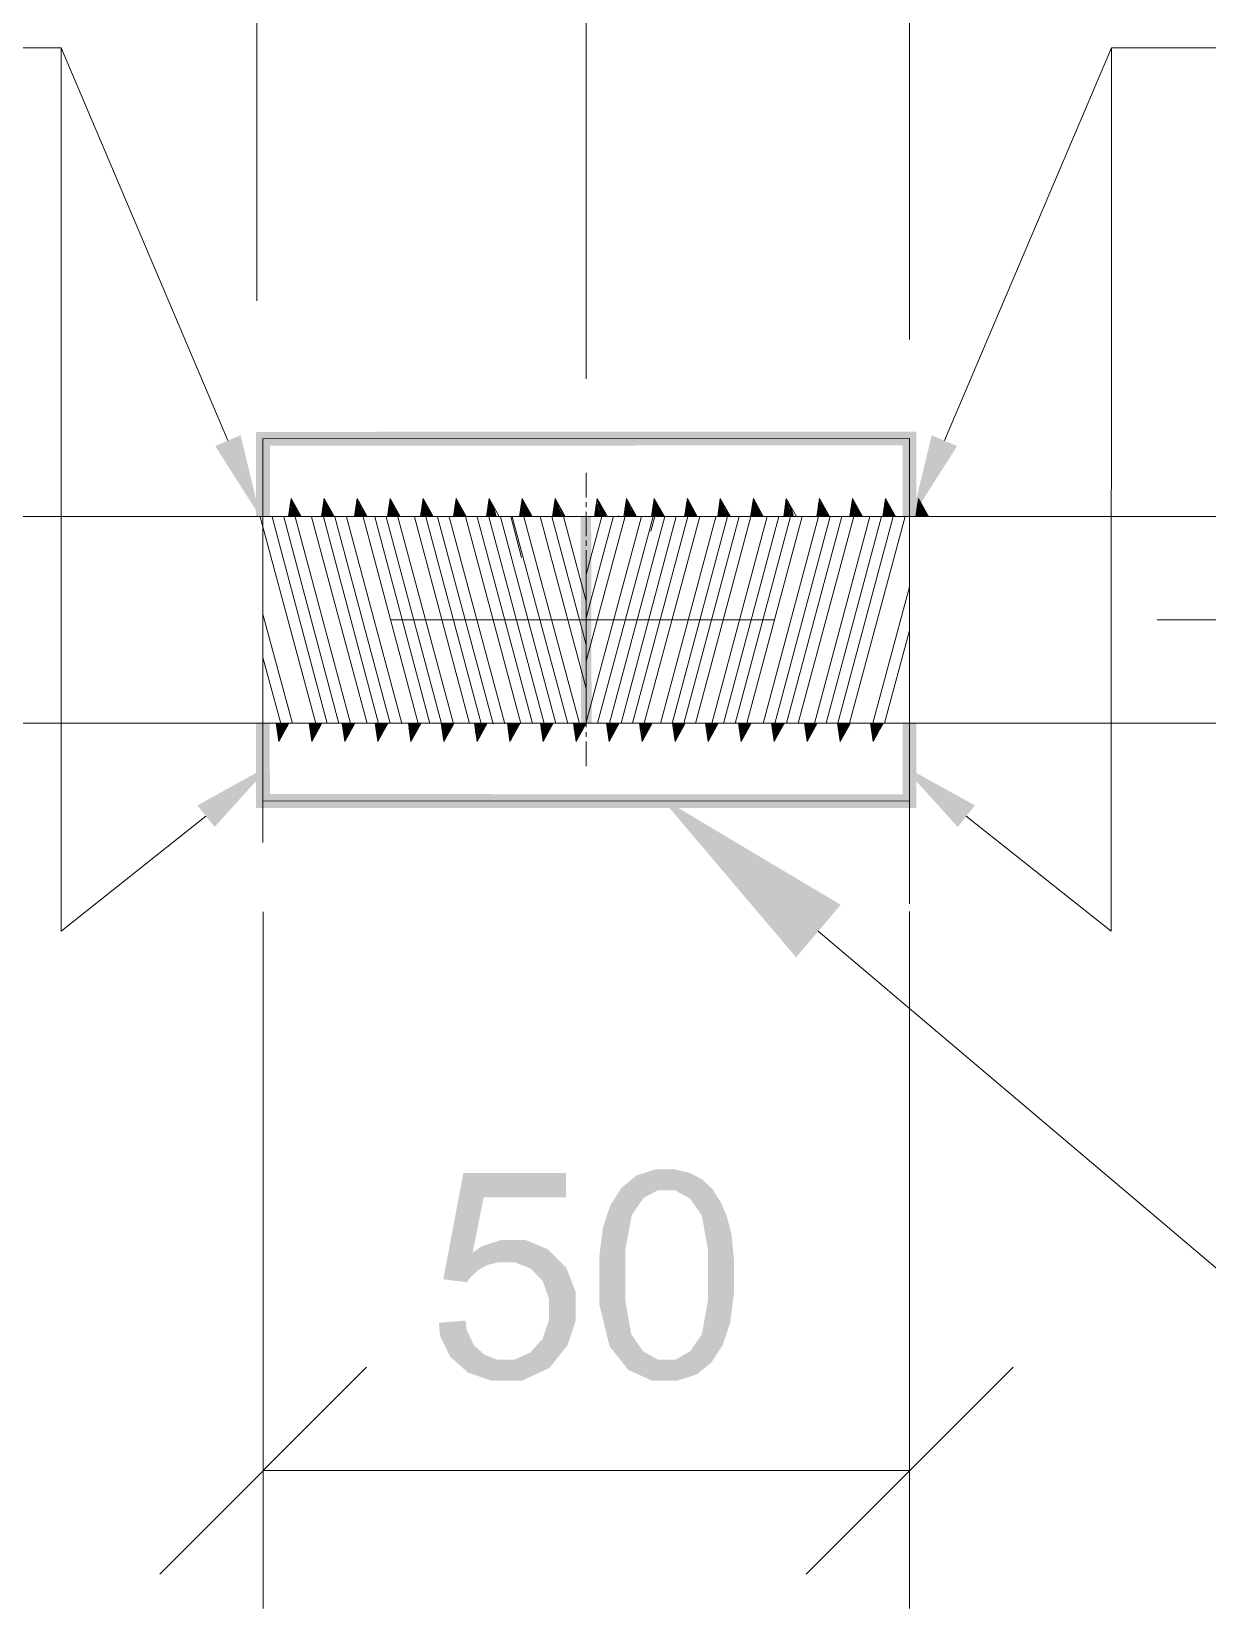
# Model space of a CAD drawing. Header units: millimetres. Extents: x 2 to 579, y 1 to 405.
# Drawn here: x 252.47 to 260.14, y 93.69 to 103.98 of the extents above; entities that cross this region are included whole.
import ezdxf

# ---------------------------------------------------------------- set-up
doc = ezdxf.new("R2010")
doc.units = ezdxf.units.MM
doc.linetypes.add('XKITLINE00', pattern=[0])
doc.layers.add('LinkedObject', color=7, linetype='Continuous', lineweight=0)

# ---------------------------------------------------------------- blocks, each defined once
blk = doc.blocks.new('*A4')
at = {"layer": 'LinkedObject'}
for color, points in [(6, [(253.667, 101.274), (253.833, 101.344), (253.961, 100.812)]), (4, [(258.244, 101.368), (254.024, 101.276), (253.934, 101.366)]), (4, [(253.934, 101.366), (254.024, 100.814), (253.934, 100.814)]), (4, [(254.024, 101.276), (254.024, 100.814), (253.934, 101.366)]), (4, [(258.154, 101.278), (254.024, 101.276), (258.244, 101.368)]), (4, [(258.244, 100.813), (258.154, 101.278), (258.244, 101.368)]), (6, [(258.344, 101.344), (258.51, 101.273), (258.216, 100.812)]), (4, [(258.154, 100.813), (258.154, 101.278), (258.244, 100.813)]), (4, [(256.053, 100.813), (256.124, 99.464), (256.056, 99.464)]), (4, [(256.121, 100.813), (256.124, 99.464), (256.053, 100.813)]), (4, [(253.933, 99.464), (254.024, 99.002), (253.934, 98.912)]), (4, [(254.023, 99.464), (254.024, 99.002), (253.933, 99.464)]), (4, [(258.244, 98.91), (258.154, 99.464), (258.244, 99.464)]), (4, [(258.154, 99), (258.154, 99.464), (258.244, 98.91)]), (6, [(253.663, 98.787), (253.551, 98.928), (254.03, 99.193)]), (6, [(258.626, 98.928), (258.514, 98.787), (258.147, 99.193)]), (4, [(254.024, 99.002), (258.154, 99), (253.934, 98.912)]), (4, [(253.934, 98.912), (258.154, 99), (258.244, 98.91)]), (1, [(257.75, 98.279), (257.459, 97.936), (256.574, 98.98)]), (7, [(256.54, 96.552), (256.555, 96.415), (256.418, 96.513)]), (7, [(256.614, 96.552), (256.555, 96.415), (256.54, 96.552)]), (7, [(256.555, 96.415), (256.614, 96.552), (256.612, 96.415)]), (7, [(256.614, 96.552), (256.67, 96.415), (256.612, 96.415)]), (7, [(256.763, 96.53), (256.614, 96.552), (256.668, 96.552)]), (7, [(256.804, 96.509), (256.614, 96.552), (256.763, 96.53)]), (7, [(256.767, 96.36), (256.614, 96.552), (256.804, 96.509)]), (7, [(256.67, 96.415), (256.614, 96.552), (256.767, 96.36)]), (7, [(255.42, 96.37), (255.156, 95.835), (255.287, 96.528)]), (7, [(255.957, 96.37), (255.287, 96.528), (255.957, 96.528)]), (7, [(255.42, 96.37), (255.287, 96.528), (255.957, 96.37)]), (7, [(256.464, 96.366), (256.321, 96.434), (256.37, 96.473)]), (7, [(256.418, 96.513), (256.555, 96.415), (256.37, 96.473)]), (7, [(256.37, 96.473), (256.555, 96.415), (256.464, 96.366)]), (7, [(256.804, 96.509), (256.806, 96.305), (256.767, 96.36)]), (7, [(256.845, 96.487), (256.806, 96.305), (256.804, 96.509)]), (7, [(256.913, 96.424), (256.806, 96.305), (256.845, 96.487)]), (7, [(255.347, 96.008), (255.156, 95.835), (255.42, 96.37)]), (7, [(256.321, 96.434), (256.43, 96.318), (256.248, 96.321)]), (7, [(256.43, 96.318), (256.321, 96.434), (256.464, 96.366)]), (7, [(256.939, 96.382), (256.806, 96.305), (256.913, 96.424)]), (7, [(256.939, 96.382), (256.844, 96.25), (256.806, 96.305)]), (7, [(256.966, 96.341), (256.844, 96.25), (256.939, 96.382)]), (7, [(256.387, 96.256), (256.174, 95.982), (256.223, 96.248)]), (7, [(256.344, 96.029), (256.174, 95.982), (256.387, 96.256)]), (7, [(256.223, 96.248), (256.174, 95.982), (256.199, 96.175)]), (7, [(256.248, 96.321), (256.43, 96.318), (256.223, 96.248)]), (7, [(256.223, 96.248), (256.43, 96.318), (256.387, 96.256)]), (7, [(257.008, 96.241), (256.844, 96.25), (256.966, 96.341)]), (7, [(257.023, 96.182), (256.883, 96.029), (256.844, 96.25)]), (7, [(257.023, 96.182), (256.844, 96.25), (257.008, 96.241)]), (7, [(257.038, 96.123), (256.883, 96.029), (257.023, 96.182)]), (7, [(255.535, 96.092), (255.347, 96.008), (255.407, 96.05)]), (7, [(255.517, 95.946), (255.347, 96.008), (255.535, 96.092)]), (7, [(255.517, 95.946), (255.535, 96.092), (255.557, 95.946)]), (7, [(255.557, 95.946), (255.535, 96.092), (255.622, 95.946)]), (7, [(255.601, 96.092), (255.622, 95.946), (255.535, 96.092)]), (7, [(255.838, 96.031), (255.601, 96.092), (255.69, 96.092)]), (7, [(255.726, 95.905), (255.601, 96.092), (255.838, 96.031)]), (7, [(255.622, 95.946), (255.601, 96.092), (255.726, 95.905)]), (7, [(257.053, 95.963), (256.883, 96.029), (257.038, 96.123)]), (7, [(255.156, 95.835), (255.347, 96.008), (255.444, 95.928)]), (7, [(255.444, 95.928), (255.347, 96.008), (255.517, 95.946)]), (7, [(255.726, 95.905), (255.838, 96.031), (255.766, 95.864)]), (7, [(255.766, 95.864), (255.838, 96.031), (255.805, 95.823)]), (7, [(255.899, 95.969), (255.805, 95.823), (255.838, 96.031)]), (7, [(255.805, 95.823), (255.899, 95.969), (255.845, 95.711)]), (7, [(255.845, 95.711), (255.899, 95.969), (256.02, 95.751)]), (7, [(256.02, 95.751), (255.899, 95.969), (255.96, 95.908)]), (7, [(256.174, 95.863), (256.344, 96.029), (256.344, 95.862)]), (7, [(256.174, 95.982), (256.344, 96.029), (256.174, 95.863)]), (7, [(257.053, 95.963), (256.883, 95.862), (256.883, 96.029)]), (7, [(257.053, 95.863), (256.883, 95.862), (257.053, 95.963)]), (7, [(255.412, 95.91), (255.156, 95.835), (255.444, 95.928)]), (7, [(255.38, 95.891), (255.156, 95.835), (255.412, 95.91)]), (7, [(255.33, 95.844), (255.156, 95.835), (255.38, 95.891)]), (7, [(255.156, 95.835), (255.33, 95.844), (255.312, 95.815)]), (7, [(256.344, 95.862), (256.174, 95.673), (256.174, 95.863)]), (7, [(256.344, 95.696), (256.174, 95.673), (256.344, 95.862)]), (7, [(257.053, 95.863), (256.883, 95.696), (256.883, 95.862)]), (7, [(257.053, 95.744), (256.883, 95.696), (257.053, 95.863)]), (7, [(255.845, 95.711), (256.02, 95.751), (255.845, 95.64)]), (7, [(255.845, 95.64), (256.02, 95.751), (255.845, 95.566)]), (7, [(256.02, 95.655), (255.845, 95.566), (256.02, 95.751)]), (7, [(256.844, 95.475), (257.053, 95.744), (257.004, 95.479)]), (7, [(256.883, 95.696), (257.053, 95.744), (256.844, 95.475)]), (7, [(257.004, 95.479), (257.053, 95.744), (257.029, 95.552)]), (7, [(255.804, 95.446), (256.02, 95.655), (255.914, 95.338)]), (7, [(255.845, 95.566), (256.02, 95.655), (255.804, 95.446)]), (7, [(255.914, 95.338), (256.02, 95.655), (255.967, 95.405)]), (7, [(255.967, 95.405), (256.02, 95.655), (256.02, 95.563)]), (7, [(256.344, 95.696), (256.308, 95.313), (256.174, 95.673)]), (7, [(256.174, 95.673), (256.308, 95.313), (256.241, 95.398)]), (7, [(256.383, 95.475), (256.308, 95.313), (256.344, 95.696)]), (7, [(255.31, 95.502), (255.127, 95.551), (255.301, 95.565)]), (7, [(255.127, 95.551), (255.26, 95.277), (255.135, 95.465)]), (7, [(255.31, 95.502), (255.26, 95.277), (255.127, 95.551)]), (7, [(255.135, 95.465), (255.26, 95.277), (255.201, 95.329)]), (7, [(255.355, 95.406), (255.26, 95.277), (255.31, 95.502)]), (7, [(255.804, 95.446), (255.914, 95.338), (255.763, 95.401)]), (7, [(256.308, 95.313), (256.383, 95.475), (256.422, 95.42)]), (7, [(256.461, 95.365), (256.308, 95.313), (256.422, 95.42)]), (7, [(256.805, 95.42), (256.907, 95.293), (256.767, 95.365)]), (7, [(257.004, 95.479), (256.805, 95.42), (256.844, 95.475)]), (7, [(256.98, 95.406), (256.805, 95.42), (257.004, 95.479)]), (7, [(256.907, 95.293), (256.805, 95.42), (256.98, 95.406)]), (7, [(255.26, 95.277), (255.355, 95.406), (255.318, 95.225)]), (7, [(255.39, 95.374), (255.318, 95.225), (255.355, 95.406)]), (7, [(255.425, 95.342), (255.318, 95.225), (255.39, 95.374)]), (7, [(255.425, 95.342), (255.56, 95.174), (255.318, 95.225)]), (7, [(255.51, 95.31), (255.56, 95.174), (255.425, 95.342)]), (7, [(255.56, 95.174), (255.914, 95.338), (255.672, 95.174)]), (7, [(255.62, 95.31), (255.914, 95.338), (255.56, 95.174)]), (7, [(255.722, 95.355), (255.914, 95.338), (255.62, 95.31)]), (7, [(255.672, 95.174), (255.914, 95.338), (255.849, 95.256)]), (7, [(255.763, 95.401), (255.914, 95.338), (255.722, 95.355)]), (7, [(256.461, 95.365), (256.614, 95.174), (256.308, 95.313)]), (7, [(256.557, 95.31), (256.614, 95.174), (256.461, 95.365)]), (7, [(256.859, 95.253), (256.671, 95.31), (256.767, 95.365)]), (7, [(256.767, 95.365), (256.907, 95.293), (256.859, 95.253)]), (7, [(255.318, 95.225), (255.56, 95.174), (255.468, 95.174)]), (7, [(255.56, 95.31), (255.56, 95.174), (255.51, 95.31)]), (7, [(255.62, 95.31), (255.56, 95.174), (255.56, 95.31)]), (7, [(256.308, 95.313), (256.614, 95.174), (256.363, 95.244)]), (7, [(256.363, 95.244), (256.614, 95.174), (256.516, 95.174)]), (7, [(256.614, 95.174), (256.557, 95.31), (256.614, 95.31)]), (7, [(256.614, 95.174), (256.671, 95.31), (256.688, 95.174)]), (7, [(256.671, 95.31), (256.614, 95.174), (256.614, 95.31)]), (7, [(256.81, 95.214), (256.671, 95.31), (256.859, 95.253)]), (7, [(256.688, 95.174), (256.671, 95.31), (256.81, 95.214)])]:
    blk.add_hatch(color=color, dxfattribs=at).paths.add_polyline_path(points, flags=17)
at = {"layer": 'LinkedObject', "color": 6, "linetype": 'XKITLINE00', "lineweight": 0}
for p, q in [((253.939, 102.221), (253.939, 110.9)), ((256.089, 101.713), (256.089, 110.9)), ((256.089, 101.998), (256.089, 110.9)), ((258.199, 101.968), (258.199, 110.9)), ((252.661, 103.872), (247.666, 103.872)), ((253.75, 101.309), (252.661, 103.872)), ((252.661, 98.107), (252.661, 103.872)), ((258.427, 101.309), (259.517, 103.872)), ((259.516, 98.107), (259.517, 103.872)), ((259.517, 103.872), (264.512, 103.871)), ((254.816, 100.139), (257.316, 100.139)), ((259.816, 100.139), (272.989, 100.139)), ((253.607, 98.858), (252.661, 98.107)), ((258.57, 98.858), (259.516, 98.107)), ((253.98, 98.234), (253.98, 93.686)), ((258.2, 98.236), (258.2, 93.686)), ((254.655, 95.261), (253.305, 93.911)), ((257.525, 93.911), (258.875, 95.261)), ((253.98, 94.586), (258.2, 94.586))]:
    blk.add_line(p, q, dxfattribs=at)
at = {"layer": 'LinkedObject', "color": 7, "linetype": 'XKITLINE00', "lineweight": 0}
for p, q in [((253.939, 101.321), (253.939, 101.321)), ((256.089, 101.098), (256.089, 101.098)), ((258.199, 101.068), (258.199, 101.068)), ((241.523, 100.813), (270.657, 100.813)), ((256.089, 100.813), (256.089, 100.813)), ((270.657, 99.464), (241.523, 99.464)), ((253.98, 99.134), (253.98, 99.134)), ((258.2, 99.136), (258.2, 99.136)), ((258.2, 94.586), (258.2, 94.586))]:
    blk.add_line(p, q, dxfattribs=at)
at = {"layer": 'LinkedObject', "color": 4, "linetype": 'XKITLINE00', "lineweight": 0}
for p, q in [((253.979, 101.321), (258.199, 101.323)), ((253.979, 100.814), (253.979, 101.321)), ((258.199, 100.813), (258.199, 101.323)), ((258.199, 101.323), (258.199, 98.285)), ((253.979, 101.173), (253.979, 98.685)), ((256.089, 100.436), (256.089, 99.464)), ((253.979, 99.464), (253.979, 98.957)), ((258.199, 99.464), (258.199, 98.955)), ((253.979, 98.957), (258.199, 98.955))]:
    blk.add_line(p, q, dxfattribs=at)
at = {"layer": 'LinkedObject', "color": 9, "linetype": 'XKITLINE00', "lineweight": 0}
for p, q in [((256.089, 100.938), (256.089, 101.098)), ((256.089, 100.875), (256.089, 100.907)), ((256.089, 100.688), (256.089, 100.844)), ((256.089, 100.686), (256.089, 100.814)), ((256.089, 100.625), (256.089, 100.657)), ((256.089, 100.623), (256.089, 100.654)), ((256.089, 100.438), (256.089, 100.594)), ((256.089, 100.436), (256.089, 100.592)), ((256.089, 100.375), (256.089, 100.407)), ((256.089, 100.373), (256.089, 100.404)), ((256.089, 100.188), (256.089, 100.344)), ((256.089, 100.186), (256.089, 100.342)), ((256.089, 100.125), (256.089, 100.157)), ((256.089, 100.123), (256.089, 100.154)), ((256.089, 99.938), (256.089, 100.094)), ((256.089, 99.936), (256.089, 100.092)), ((256.089, 99.875), (256.089, 99.907)), ((256.089, 99.873), (256.089, 99.904)), ((256.089, 99.688), (256.089, 99.844)), ((256.089, 99.686), (256.089, 99.842)), ((256.089, 99.625), (256.089, 99.657)), ((256.089, 99.623), (256.089, 99.654)), ((256.089, 99.438), (256.089, 99.594)), ((256.089, 99.464), (256.089, 99.592)), ((256.089, 99.375), (256.089, 99.407)), ((256.089, 99.185), (256.089, 99.344))]:
    blk.add_line(p, q, dxfattribs=at)
at = {"layer": 'LinkedObject', "color": 1, "linetype": 'XKITLINE00', "lineweight": 0}
for p, q in [((254.162, 100.932), (254.145, 100.814)), ((254.154, 100.879), (254.172, 100.813)), ((254.155, 100.886), (254.175, 100.813)), ((254.158, 100.901), (254.181, 100.813)), ((254.159, 100.908), (254.184, 100.813)), ((254.161, 100.922), (254.19, 100.813)), ((254.228, 100.813), (254.162, 100.932)), ((254.162, 100.93), (254.193, 100.813)), ((254.172, 100.913), (254.199, 100.813)), ((254.178, 100.903), (254.202, 100.813)), ((254.189, 100.882), (254.208, 100.813)), ((254.378, 100.932), (254.36, 100.813)), ((254.37, 100.879), (254.388, 100.813)), ((254.371, 100.887), (254.391, 100.813)), ((254.373, 100.901), (254.397, 100.813)), ((254.374, 100.908), (254.4, 100.813)), ((254.376, 100.923), (254.406, 100.813)), ((254.377, 100.93), (254.409, 100.813)), ((254.443, 100.813), (254.378, 100.932)), ((254.388, 100.913), (254.415, 100.813)), ((254.394, 100.903), (254.418, 100.813)), ((254.405, 100.882), (254.424, 100.813)), ((254.593, 100.932), (254.576, 100.813)), ((254.586, 100.88), (254.603, 100.813)), ((254.587, 100.887), (254.606, 100.813)), ((254.589, 100.901), (254.612, 100.813)), ((254.59, 100.909), (254.615, 100.813)), ((254.592, 100.923), (254.621, 100.813)), ((254.659, 100.813), (254.593, 100.932)), ((254.593, 100.93), (254.624, 100.813)), ((254.604, 100.913), (254.63, 100.813)), ((254.609, 100.902), (254.633, 100.813)), ((254.621, 100.881), (254.639, 100.813)), ((254.809, 100.932), (254.791, 100.813)), ((254.801, 100.88), (254.819, 100.813)), ((254.802, 100.887), (254.822, 100.813)), ((254.804, 100.902), (254.828, 100.813)), ((254.805, 100.909), (254.831, 100.813)), ((254.807, 100.923), (254.837, 100.813)), ((254.874, 100.813), (254.809, 100.932)), ((254.809, 100.931), (254.84, 100.813)), ((254.819, 100.912), (254.846, 100.813)), ((254.825, 100.902), (254.849, 100.813)), ((254.837, 100.881), (254.855, 100.813)), ((255.024, 100.932), (255.007, 100.813)), ((255.017, 100.88), (255.035, 100.813)), ((255.018, 100.887), (255.038, 100.813)), ((255.02, 100.902), (255.044, 100.813)), ((255.021, 100.909), (255.047, 100.813)), ((255.023, 100.924), (255.053, 100.813)), ((255.09, 100.813), (255.024, 100.932)), ((255.024, 100.931), (255.056, 100.813)), ((255.035, 100.912), (255.062, 100.813)), ((255.041, 100.901), (255.065, 100.813)), ((255.053, 100.881), (255.071, 100.813)), ((255.24, 100.932), (255.223, 100.813)), ((255.232, 100.881), (255.25, 100.813)), ((255.233, 100.888), (255.253, 100.813)), ((255.235, 100.902), (255.259, 100.813)), ((255.237, 100.91), (255.262, 100.813)), ((255.239, 100.924), (255.268, 100.813)), ((255.306, 100.813), (255.24, 100.932)), ((255.24, 100.931), (255.271, 100.813)), ((255.251, 100.911), (255.277, 100.813)), ((255.257, 100.901), (255.28, 100.813)), ((255.268, 100.88), (255.286, 100.813)), ((255.455, 100.932), (255.438, 100.813)), ((255.448, 100.881), (255.466, 100.813)), ((255.449, 100.888), (255.469, 100.813)), ((255.451, 100.903), (255.475, 100.813)), ((255.452, 100.91), (255.478, 100.813)), ((255.454, 100.924), (255.484, 100.813)), ((255.521, 100.813), (255.455, 100.932)), ((255.455, 100.931), (255.487, 100.813)), ((255.467, 100.911), (255.493, 100.813)), ((255.473, 100.9), (255.496, 100.813)), ((255.484, 100.88), (255.502, 100.813)), ((255.671, 100.931), (255.654, 100.813)), ((255.663, 100.878), (255.681, 100.813)), ((255.664, 100.886), (255.684, 100.813)), ((255.666, 100.9), (255.689, 100.813)), ((255.667, 100.907), (255.692, 100.813)), ((255.669, 100.922), (255.698, 100.813)), ((255.67, 100.929), (255.701, 100.813)), ((255.737, 100.813), (255.671, 100.931)), ((255.68, 100.914), (255.707, 100.813)), ((255.686, 100.904), (255.71, 100.813)), ((255.698, 100.883), (255.716, 100.813)), ((255.704, 100.873), (255.719, 100.813)), ((255.886, 100.931), (255.869, 100.813)), ((255.879, 100.879), (255.896, 100.813)), ((255.88, 100.886), (255.899, 100.813)), ((255.882, 100.9), (255.905, 100.813)), ((255.883, 100.908), (255.908, 100.813)), ((255.885, 100.922), (255.914, 100.813)), ((255.952, 100.813), (255.886, 100.931)), ((255.886, 100.929), (255.917, 100.813)), ((255.896, 100.914), (255.923, 100.813)), ((255.902, 100.903), (255.926, 100.813)), ((255.914, 100.883), (255.932, 100.813)), ((255.919, 100.872), (255.935, 100.813)), ((256.161, 100.931), (256.144, 100.813)), ((256.153, 100.879), (256.171, 100.813)), ((256.154, 100.886), (256.174, 100.813)), ((256.156, 100.901), (256.18, 100.813)), ((256.157, 100.908), (256.183, 100.813)), ((256.16, 100.922), (256.189, 100.813)), ((256.227, 100.813), (256.161, 100.931)), ((256.161, 100.93), (256.192, 100.813)), ((256.171, 100.913), (256.198, 100.813)), ((256.177, 100.903), (256.201, 100.813)), ((256.188, 100.882), (256.207, 100.813)), ((256.352, 100.931), (256.335, 100.813)), ((256.344, 100.879), (256.362, 100.813)), ((256.345, 100.887), (256.365, 100.813)), ((256.347, 100.901), (256.371, 100.813)), ((256.349, 100.908), (256.374, 100.813)), ((256.351, 100.923), (256.38, 100.813)), ((256.418, 100.813), (256.352, 100.931)), ((256.352, 100.93), (256.383, 100.813)), ((256.362, 100.913), (256.389, 100.813)), ((256.368, 100.903), (256.392, 100.813)), ((256.38, 100.882), (256.398, 100.813)), ((256.533, 100.931), (256.516, 100.813)), ((256.525, 100.88), (256.543, 100.813)), ((256.527, 100.887), (256.546, 100.813)), ((256.529, 100.901), (256.552, 100.813)), ((256.53, 100.909), (256.555, 100.813)), ((256.532, 100.923), (256.561, 100.813)), ((256.599, 100.813), (256.533, 100.931)), ((256.533, 100.93), (256.564, 100.813)), ((256.544, 100.912), (256.57, 100.813)), ((256.549, 100.902), (256.573, 100.813)), ((256.561, 100.881), (256.579, 100.813)), ((256.749, 100.931), (256.731, 100.813)), ((256.741, 100.88), (256.759, 100.813)), ((256.742, 100.887), (256.762, 100.813)), ((256.744, 100.902), (256.768, 100.813)), ((256.745, 100.909), (256.771, 100.813)), ((256.747, 100.923), (256.777, 100.813)), ((256.748, 100.931), (256.78, 100.813)), ((256.814, 100.813), (256.749, 100.931)), ((256.759, 100.912), (256.786, 100.813)), ((256.765, 100.902), (256.789, 100.813)), ((256.777, 100.881), (256.795, 100.813)), ((256.964, 100.931), (256.947, 100.813)), ((256.957, 100.88), (256.975, 100.813)), ((256.958, 100.887), (256.978, 100.813)), ((256.96, 100.902), (256.984, 100.813)), ((256.961, 100.909), (256.987, 100.813)), ((256.963, 100.924), (256.993, 100.813)), ((256.964, 100.931), (256.996, 100.813)), ((257.03, 100.813), (256.964, 100.931)), ((256.975, 100.912), (257.002, 100.813)), ((256.981, 100.901), (257.005, 100.813)), ((256.993, 100.881), (257.011, 100.813)), ((257.18, 100.931), (257.162, 100.813)), ((257.172, 100.881), (257.19, 100.813)), ((257.173, 100.888), (257.193, 100.813)), ((257.175, 100.902), (257.199, 100.813)), ((257.176, 100.909), (257.202, 100.813)), ((257.179, 100.924), (257.208, 100.813)), ((257.18, 100.931), (257.211, 100.813)), ((257.245, 100.813), (257.18, 100.931)), ((257.191, 100.911), (257.217, 100.813)), ((257.197, 100.901), (257.22, 100.813)), ((257.208, 100.88), (257.226, 100.813)), ((257.395, 100.931), (257.378, 100.813)), ((257.388, 100.881), (257.406, 100.813)), ((257.389, 100.888), (257.409, 100.813)), ((257.391, 100.903), (257.415, 100.813)), ((257.392, 100.91), (257.418, 100.813)), ((257.394, 100.924), (257.424, 100.813)), ((257.395, 100.931), (257.427, 100.813)), ((257.461, 100.813), (257.395, 100.931)), ((257.407, 100.911), (257.433, 100.813)), ((257.413, 100.9), (257.436, 100.813)), ((257.424, 100.88), (257.442, 100.813)), ((257.611, 100.932), (257.594, 100.813)), ((257.603, 100.878), (257.62, 100.813)), ((257.604, 100.886), (257.623, 100.813)), ((257.606, 100.9), (257.629, 100.813)), ((257.607, 100.907), (257.632, 100.813)), ((257.609, 100.922), (257.638, 100.813)), ((257.61, 100.929), (257.641, 100.813)), ((257.677, 100.813), (257.611, 100.932)), ((257.62, 100.914), (257.647, 100.813)), ((257.626, 100.904), (257.65, 100.813)), ((257.638, 100.883), (257.656, 100.813)), ((257.643, 100.873), (257.659, 100.813)), ((257.826, 100.932), (257.809, 100.813)), ((257.819, 100.879), (257.836, 100.813)), ((257.82, 100.886), (257.839, 100.813)), ((257.822, 100.9), (257.845, 100.813)), ((257.823, 100.908), (257.848, 100.813)), ((257.825, 100.922), (257.854, 100.813)), ((257.892, 100.813), (257.826, 100.932)), ((257.826, 100.929), (257.857, 100.813)), ((257.836, 100.914), (257.863, 100.813)), ((257.842, 100.903), (257.866, 100.813)), ((257.853, 100.883), (257.872, 100.813)), ((257.859, 100.872), (257.875, 100.813)), ((258.042, 100.932), (258.025, 100.813)), ((258.034, 100.879), (258.052, 100.813)), ((258.035, 100.886), (258.055, 100.813)), ((258.037, 100.901), (258.061, 100.813)), ((258.038, 100.908), (258.064, 100.813)), ((258.041, 100.922), (258.07, 100.813)), ((258.108, 100.813), (258.042, 100.932)), ((258.042, 100.93), (258.073, 100.813)), ((258.052, 100.913), (258.079, 100.813)), ((258.058, 100.903), (258.082, 100.813)), ((258.069, 100.882), (258.088, 100.813)), ((258.257, 100.932), (258.24, 100.813)), ((258.25, 100.879), (258.267, 100.813)), ((258.251, 100.887), (258.27, 100.813)), ((258.253, 100.901), (258.276, 100.813)), ((258.254, 100.908), (258.279, 100.813)), ((258.256, 100.923), (258.285, 100.813)), ((258.323, 100.813), (258.257, 100.932)), ((258.257, 100.93), (258.288, 100.813)), ((258.268, 100.913), (258.294, 100.813)), ((258.274, 100.903), (258.297, 100.813)), ((258.285, 100.882), (258.303, 100.813)), ((253.961, 100.812), (254.323, 99.462)), ((254.038, 100.812), (254.399, 99.462)), ((254.114, 100.812), (254.475, 99.462)), ((254.145, 100.814), (254.145, 100.813)), ((254.146, 100.821), (254.148, 100.813)), ((254.148, 100.836), (254.154, 100.813)), ((254.149, 100.843), (254.157, 100.813)), ((254.151, 100.857), (254.163, 100.813)), ((254.152, 100.865), (254.166, 100.813)), ((254.19, 100.811), (254.551, 99.462)), ((254.195, 100.872), (254.211, 100.813)), ((254.207, 100.851), (254.217, 100.813)), ((254.212, 100.841), (254.22, 100.813)), ((254.224, 100.82), (254.226, 100.813)), ((254.296, 100.812), (254.658, 99.462)), ((254.36, 100.814), (254.361, 100.813)), ((254.361, 100.821), (254.364, 100.813)), ((254.364, 100.836), (254.37, 100.813)), ((254.365, 100.843), (254.373, 100.813)), ((254.367, 100.858), (254.379, 100.813)), ((254.368, 100.865), (254.382, 100.813)), ((254.373, 100.812), (254.734, 99.462)), ((254.411, 100.872), (254.427, 100.813)), ((254.422, 100.851), (254.433, 100.813)), ((254.428, 100.84), (254.436, 100.813)), ((254.44, 100.82), (254.441, 100.813)), ((254.449, 100.811), (254.81, 99.462)), ((254.525, 100.811), (254.886, 99.462)), ((254.576, 100.814), (254.576, 100.813)), ((254.577, 100.822), (254.579, 100.813)), ((254.579, 100.836), (254.585, 100.813)), ((254.58, 100.843), (254.588, 100.813)), ((254.582, 100.858), (254.594, 100.813)), ((254.583, 100.865), (254.597, 100.813)), ((254.627, 100.871), (254.642, 100.813)), ((254.632, 100.812), (254.993, 99.462)), ((254.638, 100.85), (254.648, 100.813)), ((254.644, 100.84), (254.651, 100.813)), ((254.656, 100.819), (254.657, 100.813)), ((254.708, 100.811), (255.069, 99.462)), ((254.784, 100.811), (255.145, 99.462)), ((254.792, 100.815), (254.792, 100.813)), ((254.793, 100.822), (254.795, 100.813)), ((254.795, 100.836), (254.801, 100.813)), ((254.796, 100.844), (254.804, 100.813)), ((254.798, 100.858), (254.81, 100.813)), ((254.799, 100.865), (254.813, 100.813)), ((254.843, 100.871), (254.858, 100.813)), ((254.854, 100.85), (254.864, 100.813)), ((254.86, 100.84), (254.867, 100.813)), ((254.86, 100.811), (255.222, 99.461)), ((254.871, 100.819), (254.873, 100.813)), ((254.967, 100.811), (255.328, 99.462)), ((255.007, 100.815), (255.008, 100.813)), ((255.008, 100.822), (255.011, 100.813)), ((255.01, 100.837), (255.017, 100.813)), ((255.011, 100.844), (255.02, 100.813)), ((255.014, 100.859), (255.026, 100.813)), ((255.015, 100.866), (255.029, 100.813)), ((255.043, 100.811), (255.404, 99.462)), ((255.058, 100.87), (255.074, 100.813)), ((255.07, 100.85), (255.08, 100.813)), ((255.076, 100.839), (255.083, 100.813)), ((255.087, 100.818), (255.089, 100.813)), ((255.119, 100.811), (255.481, 99.461)), ((255.195, 100.811), (255.557, 99.461)), ((255.223, 100.815), (255.223, 100.813)), ((255.224, 100.823), (255.226, 100.813)), ((255.226, 100.837), (255.232, 100.813)), ((255.227, 100.844), (255.235, 100.813)), ((255.229, 100.859), (255.241, 100.813)), ((255.23, 100.866), (255.244, 100.813)), ((255.274, 100.87), (255.289, 100.813)), ((255.286, 100.849), (255.295, 100.813)), ((255.291, 100.839), (255.298, 100.813)), ((255.301, 100.813), (255.663, 99.463)), ((255.303, 100.818), (255.304, 100.813)), ((255.378, 100.812), (255.739, 99.463)), ((255.438, 100.816), (255.439, 100.813)), ((255.439, 100.823), (255.442, 100.813)), ((255.442, 100.837), (255.448, 100.813)), ((255.443, 100.845), (255.451, 100.813)), ((255.445, 100.859), (255.457, 100.813)), ((255.446, 100.866), (255.46, 100.813)), ((255.454, 100.812), (255.815, 99.463)), ((255.53, 100.812), (255.891, 99.462)), ((255.596, 100.814), (255.667, 100.546)), ((255.606, 100.812), (255.968, 99.462)), ((255.655, 100.82), (255.657, 100.813)), ((255.657, 100.835), (255.663, 100.813)), ((255.658, 100.842), (255.666, 100.813)), ((255.66, 100.857), (255.672, 100.813)), ((255.661, 100.864), (255.675, 100.813)), ((255.682, 100.811), (256.044, 99.462)), ((255.715, 100.852), (255.725, 100.813)), ((255.721, 100.842), (255.728, 100.813)), ((255.732, 100.821), (255.734, 100.813)), ((255.788, 100.813), (256.089, 99.691)), ((255.865, 100.813), (256.089, 99.975)), ((255.869, 100.813), (255.869, 100.813)), ((255.87, 100.821), (255.872, 100.813)), ((255.872, 100.835), (255.878, 100.813)), ((255.873, 100.842), (255.881, 100.813)), ((255.876, 100.857), (255.887, 100.813)), ((255.877, 100.864), (255.89, 100.813)), ((255.931, 100.852), (255.941, 100.813)), ((255.937, 100.841), (255.944, 100.813)), ((255.941, 100.813), (256.089, 100.26)), ((255.948, 100.821), (255.95, 100.813)), ((256.085, 100.814), (256.085, 100.813)), ((256.449, 100.813), (256.087, 99.463)), ((256.088, 100.813), (256.088, 100.813)), ((256.343, 100.815), (256.089, 99.869)), ((256.266, 100.815), (256.089, 100.152)), ((256.19, 100.814), (256.089, 100.436)), ((256.146, 100.836), (256.152, 100.813)), ((256.148, 100.843), (256.156, 100.813)), ((256.15, 100.857), (256.162, 100.813)), ((256.151, 100.864), (256.165, 100.813)), ((256.152, 100.841), (256.16, 100.813)), ((256.525, 100.813), (256.163, 99.464)), ((256.164, 100.82), (256.166, 100.813)), ((256.194, 100.872), (256.21, 100.813)), ((256.206, 100.851), (256.216, 100.813)), ((256.601, 100.813), (256.24, 99.464)), ((256.3, 100.814), (256.301, 100.813)), ((256.301, 100.821), (256.304, 100.813)), ((256.677, 100.814), (256.316, 99.464)), ((256.338, 100.836), (256.344, 100.813)), ((256.339, 100.843), (256.347, 100.813)), ((256.341, 100.858), (256.353, 100.813)), ((256.342, 100.865), (256.356, 100.813)), ((256.38, 100.82), (256.381, 100.813)), ((256.385, 100.872), (256.401, 100.813)), ((256.753, 100.814), (256.392, 99.464)), ((256.397, 100.851), (256.407, 100.813)), ((256.403, 100.84), (256.41, 100.813)), ((256.83, 100.814), (256.468, 99.465)), ((256.536, 100.814), (256.511, 100.719)), ((256.516, 100.814), (256.516, 100.813)), ((256.517, 100.822), (256.519, 100.813)), ((256.519, 100.836), (256.525, 100.813)), ((256.52, 100.843), (256.528, 100.813)), ((256.522, 100.858), (256.534, 100.813)), ((256.523, 100.865), (256.537, 100.813)), ((256.567, 100.871), (256.582, 100.813)), ((256.936, 100.812), (256.574, 99.463)), ((256.578, 100.85), (256.588, 100.813)), ((256.584, 100.84), (256.591, 100.813)), ((256.596, 100.819), (256.597, 100.813)), ((257.012, 100.813), (256.65, 99.463)), ((257.088, 100.813), (256.727, 99.463)), ((256.732, 100.815), (256.732, 100.813)), ((256.733, 100.822), (256.735, 100.813)), ((256.735, 100.836), (256.741, 100.813)), ((256.736, 100.844), (256.744, 100.813)), ((256.738, 100.858), (256.75, 100.813)), ((256.739, 100.865), (256.753, 100.813)), ((256.782, 100.871), (256.798, 100.813)), ((256.794, 100.85), (256.804, 100.813)), ((256.8, 100.84), (256.807, 100.813)), ((257.164, 100.813), (256.803, 99.463)), ((256.811, 100.819), (256.813, 100.813)), ((257.271, 100.813), (256.909, 99.463)), ((256.947, 100.815), (256.948, 100.813)), ((256.948, 100.822), (256.951, 100.813)), ((256.95, 100.837), (256.957, 100.813)), ((256.951, 100.844), (256.96, 100.813)), ((256.954, 100.858), (256.966, 100.813)), ((256.955, 100.866), (256.969, 100.813)), ((257.347, 100.813), (256.986, 99.463)), ((256.998, 100.87), (257.014, 100.813)), ((257.01, 100.849), (257.019, 100.813)), ((257.016, 100.839), (257.022, 100.813)), ((257.027, 100.818), (257.028, 100.813)), ((257.423, 100.813), (257.062, 99.463)), ((257.499, 100.813), (257.138, 99.464)), ((257.163, 100.815), (257.163, 100.813)), ((257.164, 100.823), (257.166, 100.813)), ((257.166, 100.837), (257.172, 100.813)), ((257.167, 100.844), (257.175, 100.813)), ((257.169, 100.859), (257.181, 100.813)), ((257.17, 100.866), (257.184, 100.813)), ((257.214, 100.87), (257.229, 100.813)), ((257.226, 100.849), (257.235, 100.813)), ((257.231, 100.839), (257.238, 100.813)), ((257.243, 100.818), (257.244, 100.813)), ((257.606, 100.813), (257.244, 99.463)), ((257.378, 100.816), (257.379, 100.813)), ((257.379, 100.823), (257.382, 100.813)), ((257.382, 100.837), (257.388, 100.813)), ((257.383, 100.845), (257.391, 100.813)), ((257.385, 100.859), (257.397, 100.813)), ((257.386, 100.866), (257.4, 100.813)), ((257.758, 100.813), (257.397, 99.464)), ((257.835, 100.813), (257.473, 99.464)), ((257.941, 100.813), (257.58, 99.463)), ((257.595, 100.82), (257.596, 100.813)), ((257.597, 100.835), (257.602, 100.813)), ((257.598, 100.842), (257.605, 100.813)), ((257.6, 100.857), (257.611, 100.813)), ((257.601, 100.864), (257.614, 100.813)), ((257.655, 100.852), (257.665, 100.813)), ((258.017, 100.813), (257.656, 99.464)), ((257.661, 100.842), (257.668, 100.813)), ((257.672, 100.821), (257.674, 100.813)), ((258.093, 100.813), (257.732, 99.464)), ((258.17, 100.813), (257.808, 99.464)), ((257.809, 100.814), (257.809, 100.813)), ((257.81, 100.821), (257.812, 100.813)), ((257.812, 100.835), (257.818, 100.813)), ((257.813, 100.842), (257.821, 100.813)), ((257.815, 100.857), (257.827, 100.813)), ((257.817, 100.864), (257.83, 100.813)), ((257.871, 100.852), (257.881, 100.813)), ((257.877, 100.841), (257.884, 100.813)), ((257.888, 100.821), (257.89, 100.813)), ((258.025, 100.814), (258.025, 100.813)), ((258.026, 100.821), (258.028, 100.813)), ((258.028, 100.836), (258.034, 100.813)), ((258.029, 100.843), (258.037, 100.813)), ((258.031, 100.857), (258.043, 100.813)), ((258.032, 100.865), (258.046, 100.813)), ((258.075, 100.872), (258.091, 100.813)), ((258.087, 100.851), (258.097, 100.813)), ((258.092, 100.841), (258.1, 100.813)), ((258.104, 100.82), (258.106, 100.813)), ((258.24, 100.814), (258.241, 100.813)), ((258.241, 100.821), (258.244, 100.813)), ((258.243, 100.836), (258.25, 100.813)), ((258.245, 100.843), (258.253, 100.813)), ((258.247, 100.858), (258.258, 100.813)), ((258.248, 100.865), (258.261, 100.813)), ((258.291, 100.872), (258.306, 100.813)), ((258.302, 100.851), (258.312, 100.813)), ((258.308, 100.84), (258.315, 100.813)), ((258.32, 100.82), (258.321, 100.813)), ((258.199, 100.354), (257.96, 99.464)), ((253.979, 100.177), (254.171, 99.462)), ((258.199, 100.07), (258.036, 99.464)), ((253.979, 99.893), (254.095, 99.462)), ((254.083, 99.346), (254.065, 99.464)), ((254.067, 99.464), (254.093, 99.365)), ((254.07, 99.464), (254.095, 99.369)), ((254.076, 99.464), (254.099, 99.376)), ((254.079, 99.464), (254.101, 99.38)), ((254.148, 99.464), (254.083, 99.346)), ((254.085, 99.464), (254.105, 99.387)), ((254.088, 99.464), (254.107, 99.39)), ((254.094, 99.464), (254.111, 99.398)), ((254.097, 99.464), (254.113, 99.401)), ((254.103, 99.464), (254.118, 99.409)), ((254.106, 99.464), (254.12, 99.412)), ((254.112, 99.464), (254.124, 99.419)), ((254.115, 99.464), (254.126, 99.423)), ((254.121, 99.464), (254.13, 99.43)), ((254.124, 99.464), (254.132, 99.434)), ((254.13, 99.464), (254.136, 99.441)), ((254.133, 99.464), (254.138, 99.445)), ((254.139, 99.464), (254.142, 99.452)), ((254.142, 99.464), (254.144, 99.456)), ((254.148, 99.464), (254.148, 99.463)), ((254.298, 99.346), (254.281, 99.464)), ((254.282, 99.464), (254.309, 99.365)), ((254.285, 99.464), (254.311, 99.369)), ((254.291, 99.464), (254.315, 99.376)), ((254.294, 99.464), (254.317, 99.38)), ((254.364, 99.464), (254.298, 99.346)), ((254.3, 99.464), (254.321, 99.387)), ((254.303, 99.464), (254.323, 99.391)), ((254.309, 99.464), (254.327, 99.398)), ((254.312, 99.464), (254.329, 99.401)), ((254.318, 99.464), (254.333, 99.409)), ((254.321, 99.464), (254.335, 99.412)), ((254.327, 99.464), (254.339, 99.42)), ((254.33, 99.464), (254.341, 99.423)), ((254.336, 99.464), (254.345, 99.43)), ((254.339, 99.464), (254.347, 99.434)), ((254.345, 99.464), (254.351, 99.441)), ((254.348, 99.464), (254.353, 99.445)), ((254.354, 99.464), (254.357, 99.452)), ((254.357, 99.464), (254.359, 99.456)), ((254.363, 99.464), (254.364, 99.463)), ((254.514, 99.346), (254.496, 99.464)), ((254.498, 99.464), (254.525, 99.365)), ((254.501, 99.464), (254.527, 99.369)), ((254.507, 99.464), (254.531, 99.376)), ((254.51, 99.464), (254.533, 99.38)), ((254.579, 99.464), (254.514, 99.346)), ((254.516, 99.464), (254.537, 99.387)), ((254.519, 99.464), (254.539, 99.391)), ((254.525, 99.464), (254.543, 99.398)), ((254.528, 99.464), (254.545, 99.402)), ((254.534, 99.464), (254.549, 99.409)), ((254.537, 99.464), (254.551, 99.412)), ((254.543, 99.464), (254.555, 99.42)), ((254.546, 99.464), (254.557, 99.423)), ((254.552, 99.464), (254.561, 99.431)), ((254.555, 99.464), (254.563, 99.434)), ((254.561, 99.464), (254.567, 99.442)), ((254.564, 99.464), (254.569, 99.445)), ((254.57, 99.464), (254.573, 99.452)), ((254.573, 99.464), (254.575, 99.456)), ((254.579, 99.464), (254.579, 99.463)), ((254.729, 99.346), (254.712, 99.464)), ((254.714, 99.464), (254.74, 99.365)), ((254.717, 99.464), (254.742, 99.369)), ((254.723, 99.464), (254.746, 99.376)), ((254.726, 99.464), (254.748, 99.38)), ((254.795, 99.464), (254.729, 99.346)), ((254.732, 99.464), (254.752, 99.387)), ((254.735, 99.464), (254.754, 99.391)), ((254.741, 99.464), (254.758, 99.398)), ((254.744, 99.464), (254.76, 99.402)), ((254.75, 99.464), (254.764, 99.409)), ((254.753, 99.464), (254.766, 99.413)), ((254.759, 99.464), (254.771, 99.42)), ((254.762, 99.464), (254.773, 99.424)), ((254.768, 99.464), (254.777, 99.431)), ((254.771, 99.464), (254.779, 99.434)), ((254.777, 99.464), (254.783, 99.442)), ((254.78, 99.464), (254.785, 99.445)), ((254.786, 99.464), (254.789, 99.453)), ((254.789, 99.464), (254.791, 99.456)), ((254.795, 99.464), (254.795, 99.463)), ((254.945, 99.346), (254.928, 99.464)), ((254.929, 99.464), (254.956, 99.366)), ((254.932, 99.464), (254.958, 99.369)), ((254.938, 99.464), (254.962, 99.377)), ((254.941, 99.464), (254.964, 99.38)), ((255.011, 99.464), (254.945, 99.346)), ((254.947, 99.464), (254.968, 99.387)), ((254.95, 99.464), (254.97, 99.391)), ((254.956, 99.464), (254.974, 99.398)), ((254.959, 99.464), (254.976, 99.402)), ((254.965, 99.464), (254.98, 99.409)), ((254.968, 99.464), (254.982, 99.413)), ((254.974, 99.464), (254.986, 99.42)), ((254.977, 99.464), (254.988, 99.424)), ((254.983, 99.464), (254.992, 99.431)), ((254.986, 99.464), (254.994, 99.435)), ((254.992, 99.464), (254.998, 99.442)), ((254.995, 99.464), (255, 99.445)), ((255.001, 99.464), (255.004, 99.453)), ((255.004, 99.464), (255.006, 99.456)), ((255.01, 99.464), (255.01, 99.464)), ((255.16, 99.346), (255.143, 99.464)), ((255.145, 99.464), (255.171, 99.366)), ((255.148, 99.464), (255.173, 99.369)), ((255.148, 99.432), (255.167, 99.359)), ((255.154, 99.464), (255.177, 99.377)), ((255.157, 99.464), (255.18, 99.38)), ((255.226, 99.464), (255.16, 99.346)), ((255.163, 99.464), (255.184, 99.388)), ((255.166, 99.464), (255.186, 99.391)), ((255.172, 99.464), (255.19, 99.398)), ((255.175, 99.464), (255.192, 99.402)), ((255.181, 99.464), (255.196, 99.409)), ((255.184, 99.464), (255.198, 99.413)), ((255.19, 99.464), (255.202, 99.42)), ((255.193, 99.464), (255.204, 99.424)), ((255.199, 99.464), (255.208, 99.431)), ((255.202, 99.464), (255.21, 99.435)), ((255.208, 99.464), (255.214, 99.442)), ((255.211, 99.464), (255.216, 99.446)), ((255.217, 99.464), (255.22, 99.453)), ((255.22, 99.464), (255.222, 99.457)), ((255.226, 99.464), (255.226, 99.464)), ((255.376, 99.346), (255.359, 99.464)), ((255.361, 99.464), (255.387, 99.366)), ((255.363, 99.433), (255.383, 99.359)), ((255.364, 99.464), (255.389, 99.37)), ((255.37, 99.464), (255.393, 99.377)), ((255.373, 99.464), (255.395, 99.38)), ((255.442, 99.464), (255.376, 99.346)), ((255.379, 99.464), (255.399, 99.388)), ((255.382, 99.464), (255.401, 99.391)), ((255.388, 99.464), (255.405, 99.399)), ((255.391, 99.464), (255.407, 99.402)), ((255.397, 99.464), (255.411, 99.409)), ((255.4, 99.464), (255.413, 99.413)), ((255.406, 99.464), (255.417, 99.42)), ((255.409, 99.464), (255.419, 99.424)), ((255.415, 99.464), (255.423, 99.431)), ((255.418, 99.464), (255.425, 99.435)), ((255.424, 99.464), (255.43, 99.442)), ((255.427, 99.464), (255.432, 99.446)), ((255.433, 99.464), (255.436, 99.453)), ((255.436, 99.464), (255.438, 99.457)), ((255.591, 99.346), (255.574, 99.464)), ((255.575, 99.464), (255.602, 99.365)), ((255.578, 99.464), (255.604, 99.368)), ((255.584, 99.464), (255.608, 99.376)), ((255.587, 99.464), (255.61, 99.379)), ((255.657, 99.464), (255.591, 99.346)), ((255.593, 99.464), (255.614, 99.386)), ((255.596, 99.464), (255.616, 99.39)), ((255.602, 99.464), (255.62, 99.397)), ((255.605, 99.464), (255.622, 99.401)), ((255.611, 99.464), (255.626, 99.408)), ((255.614, 99.464), (255.628, 99.412)), ((255.62, 99.464), (255.632, 99.419)), ((255.623, 99.464), (255.634, 99.423)), ((255.629, 99.464), (255.638, 99.43)), ((255.632, 99.464), (255.64, 99.434)), ((255.638, 99.464), (255.644, 99.441)), ((255.641, 99.464), (255.646, 99.445)), ((255.647, 99.464), (255.65, 99.452)), ((255.65, 99.464), (255.653, 99.455)), ((255.656, 99.464), (255.657, 99.463)), ((255.807, 99.346), (255.79, 99.464)), ((255.791, 99.464), (255.818, 99.365)), ((255.794, 99.464), (255.82, 99.368)), ((255.8, 99.464), (255.824, 99.376)), ((255.803, 99.464), (255.826, 99.379)), ((255.873, 99.464), (255.807, 99.346)), ((255.809, 99.464), (255.83, 99.387)), ((255.812, 99.464), (255.832, 99.39)), ((255.818, 99.464), (255.836, 99.397)), ((255.821, 99.464), (255.838, 99.401)), ((255.827, 99.464), (255.842, 99.408)), ((255.83, 99.464), (255.844, 99.412)), ((255.836, 99.464), (255.848, 99.419)), ((255.839, 99.464), (255.85, 99.423)), ((255.845, 99.464), (255.854, 99.43)), ((255.848, 99.464), (255.856, 99.434)), ((255.854, 99.464), (255.86, 99.441)), ((255.857, 99.464), (255.862, 99.445)), ((255.863, 99.464), (255.866, 99.452)), ((255.866, 99.464), (255.868, 99.456)), ((255.872, 99.464), (255.872, 99.463)), ((256.023, 99.346), (256.005, 99.464)), ((256.007, 99.464), (256.033, 99.365)), ((256.01, 99.464), (256.035, 99.369)), ((256.016, 99.464), (256.039, 99.376)), ((256.019, 99.464), (256.041, 99.379)), ((256.088, 99.464), (256.023, 99.346)), ((256.025, 99.464), (256.045, 99.387)), ((256.028, 99.464), (256.047, 99.39)), ((256.034, 99.464), (256.051, 99.398)), ((256.037, 99.464), (256.053, 99.401)), ((256.043, 99.464), (256.057, 99.409)), ((256.046, 99.464), (256.06, 99.412)), ((256.052, 99.464), (256.064, 99.419)), ((256.055, 99.464), (256.066, 99.423)), ((256.061, 99.464), (256.07, 99.43)), ((256.064, 99.464), (256.072, 99.434)), ((256.07, 99.464), (256.076, 99.441)), ((256.073, 99.464), (256.078, 99.445)), ((256.079, 99.464), (256.082, 99.452)), ((256.082, 99.464), (256.084, 99.456)), ((256.088, 99.464), (256.088, 99.463)), ((256.238, 99.346), (256.221, 99.464)), ((256.222, 99.464), (256.249, 99.365)), ((256.225, 99.464), (256.251, 99.369)), ((256.231, 99.464), (256.255, 99.376)), ((256.234, 99.464), (256.257, 99.38)), ((256.304, 99.464), (256.238, 99.346)), ((256.24, 99.464), (256.261, 99.387)), ((256.243, 99.464), (256.263, 99.391)), ((256.249, 99.464), (256.267, 99.398)), ((256.252, 99.464), (256.269, 99.401)), ((256.258, 99.464), (256.273, 99.409)), ((256.261, 99.464), (256.275, 99.412)), ((256.267, 99.464), (256.279, 99.42)), ((256.27, 99.464), (256.281, 99.423)), ((256.276, 99.464), (256.285, 99.43)), ((256.279, 99.464), (256.287, 99.434)), ((256.285, 99.464), (256.291, 99.441)), ((256.288, 99.464), (256.293, 99.445)), ((256.294, 99.464), (256.297, 99.452)), ((256.297, 99.464), (256.299, 99.456)), ((256.303, 99.464), (256.303, 99.463)), ((256.454, 99.346), (256.436, 99.464)), ((256.438, 99.464), (256.464, 99.365)), ((256.441, 99.464), (256.467, 99.369)), ((256.447, 99.464), (256.471, 99.376)), ((256.45, 99.464), (256.473, 99.38)), ((256.519, 99.464), (256.454, 99.346)), ((256.456, 99.464), (256.477, 99.387)), ((256.459, 99.464), (256.479, 99.391)), ((256.465, 99.464), (256.483, 99.398)), ((256.468, 99.464), (256.485, 99.402)), ((256.474, 99.464), (256.489, 99.409)), ((256.477, 99.464), (256.491, 99.412)), ((256.483, 99.464), (256.495, 99.42)), ((256.486, 99.464), (256.497, 99.423)), ((256.492, 99.464), (256.501, 99.431)), ((256.495, 99.464), (256.503, 99.434)), ((256.501, 99.464), (256.507, 99.442)), ((256.504, 99.464), (256.509, 99.445)), ((256.51, 99.464), (256.513, 99.452)), ((256.513, 99.464), (256.515, 99.456)), ((256.519, 99.464), (256.519, 99.463)), ((256.669, 99.346), (256.652, 99.464)), ((256.654, 99.464), (256.68, 99.365)), ((256.657, 99.464), (256.682, 99.369)), ((256.663, 99.464), (256.686, 99.376)), ((256.666, 99.464), (256.688, 99.38)), ((256.735, 99.464), (256.669, 99.346)), ((256.672, 99.464), (256.692, 99.387)), ((256.675, 99.464), (256.694, 99.391)), ((256.681, 99.464), (256.698, 99.398)), ((256.684, 99.464), (256.7, 99.402)), ((256.69, 99.464), (256.704, 99.409)), ((256.693, 99.464), (256.706, 99.413)), ((256.699, 99.464), (256.71, 99.42)), ((256.702, 99.464), (256.712, 99.424)), ((256.708, 99.464), (256.717, 99.431)), ((256.711, 99.464), (256.719, 99.434)), ((256.717, 99.464), (256.723, 99.442)), ((256.72, 99.464), (256.725, 99.445)), ((256.726, 99.464), (256.729, 99.453)), ((256.729, 99.464), (256.731, 99.456)), ((256.735, 99.464), (256.735, 99.463)), ((256.885, 99.346), (256.868, 99.464)), ((256.869, 99.464), (256.896, 99.366)), ((256.872, 99.464), (256.898, 99.369)), ((256.878, 99.464), (256.902, 99.376)), ((256.881, 99.464), (256.904, 99.38)), ((256.951, 99.464), (256.885, 99.346)), ((256.887, 99.464), (256.908, 99.387)), ((256.89, 99.464), (256.91, 99.391)), ((256.896, 99.464), (256.914, 99.398)), ((256.899, 99.464), (256.916, 99.402)), ((256.905, 99.464), (256.92, 99.409)), ((256.908, 99.464), (256.922, 99.413)), ((256.914, 99.464), (256.926, 99.42)), ((256.917, 99.464), (256.928, 99.424)), ((256.923, 99.464), (256.932, 99.431)), ((256.926, 99.464), (256.934, 99.435)), ((256.932, 99.464), (256.938, 99.442)), ((256.935, 99.464), (256.94, 99.445)), ((256.941, 99.464), (256.944, 99.453)), ((256.944, 99.464), (256.946, 99.456)), ((256.95, 99.464), (256.95, 99.464)), ((257.1, 99.346), (257.083, 99.464)), ((257.085, 99.464), (257.111, 99.366)), ((257.088, 99.464), (257.113, 99.369)), ((257.088, 99.432), (257.107, 99.358)), ((257.094, 99.464), (257.117, 99.377)), ((257.097, 99.464), (257.119, 99.38)), ((257.166, 99.464), (257.1, 99.346)), ((257.103, 99.464), (257.124, 99.388)), ((257.106, 99.464), (257.126, 99.391)), ((257.112, 99.464), (257.13, 99.398)), ((257.115, 99.464), (257.132, 99.402)), ((257.121, 99.464), (257.136, 99.409)), ((257.124, 99.464), (257.138, 99.413)), ((257.13, 99.464), (257.142, 99.42)), ((257.133, 99.464), (257.144, 99.424)), ((257.139, 99.464), (257.148, 99.431)), ((257.142, 99.464), (257.15, 99.435)), ((257.148, 99.464), (257.154, 99.442)), ((257.151, 99.464), (257.156, 99.446)), ((257.157, 99.464), (257.16, 99.453)), ((257.16, 99.464), (257.162, 99.456)), ((257.166, 99.464), (257.166, 99.464)), ((257.316, 99.346), (257.299, 99.464)), ((257.301, 99.464), (257.327, 99.366)), ((257.303, 99.433), (257.323, 99.359)), ((257.304, 99.464), (257.329, 99.37)), ((257.31, 99.464), (257.333, 99.377)), ((257.313, 99.464), (257.335, 99.38)), ((257.382, 99.464), (257.316, 99.346)), ((257.319, 99.464), (257.339, 99.388)), ((257.322, 99.464), (257.341, 99.391)), ((257.328, 99.464), (257.345, 99.399)), ((257.331, 99.464), (257.347, 99.402)), ((257.337, 99.464), (257.351, 99.409)), ((257.34, 99.464), (257.353, 99.413)), ((257.346, 99.464), (257.357, 99.42)), ((257.349, 99.464), (257.359, 99.424)), ((257.355, 99.464), (257.363, 99.431)), ((257.358, 99.464), (257.365, 99.435)), ((257.364, 99.464), (257.369, 99.442)), ((257.367, 99.464), (257.372, 99.446)), ((257.373, 99.464), (257.376, 99.453)), ((257.376, 99.464), (257.378, 99.457)), ((257.531, 99.346), (257.514, 99.464)), ((257.515, 99.464), (257.542, 99.365)), ((257.518, 99.464), (257.544, 99.368)), ((257.524, 99.464), (257.548, 99.376)), ((257.527, 99.464), (257.55, 99.379)), ((257.597, 99.464), (257.531, 99.346)), ((257.533, 99.464), (257.554, 99.386)), ((257.536, 99.464), (257.556, 99.39)), ((257.542, 99.464), (257.56, 99.397)), ((257.545, 99.464), (257.562, 99.401)), ((257.551, 99.464), (257.566, 99.408)), ((257.554, 99.464), (257.568, 99.412)), ((257.56, 99.464), (257.572, 99.419)), ((257.563, 99.464), (257.574, 99.423)), ((257.569, 99.464), (257.578, 99.43)), ((257.572, 99.464), (257.58, 99.434)), ((257.578, 99.464), (257.584, 99.441)), ((257.581, 99.464), (257.586, 99.445)), ((257.587, 99.464), (257.59, 99.452)), ((257.59, 99.464), (257.592, 99.455)), ((257.596, 99.464), (257.597, 99.463)), ((257.747, 99.346), (257.73, 99.464)), ((257.731, 99.464), (257.758, 99.365)), ((257.734, 99.464), (257.76, 99.368)), ((257.74, 99.464), (257.764, 99.376)), ((257.743, 99.464), (257.766, 99.379)), ((257.813, 99.464), (257.747, 99.346)), ((257.749, 99.464), (257.77, 99.387)), ((257.752, 99.464), (257.772, 99.39)), ((257.758, 99.464), (257.776, 99.398)), ((257.761, 99.464), (257.778, 99.401)), ((257.767, 99.464), (257.782, 99.408)), ((257.77, 99.464), (257.784, 99.412)), ((257.776, 99.464), (257.788, 99.419)), ((257.779, 99.464), (257.79, 99.423)), ((257.785, 99.464), (257.794, 99.43)), ((257.788, 99.464), (257.796, 99.434)), ((257.794, 99.464), (257.8, 99.441)), ((257.797, 99.464), (257.802, 99.445)), ((257.803, 99.464), (257.806, 99.452)), ((257.806, 99.464), (257.808, 99.456)), ((257.812, 99.464), (257.812, 99.463)), ((257.962, 99.346), (257.945, 99.464)), ((257.947, 99.464), (257.973, 99.365)), ((257.95, 99.464), (257.975, 99.369)), ((257.956, 99.464), (257.979, 99.376)), ((257.959, 99.464), (257.981, 99.38)), ((258.028, 99.464), (257.962, 99.346)), ((257.965, 99.464), (257.985, 99.387)), ((257.968, 99.464), (257.987, 99.39)), ((257.974, 99.464), (257.991, 99.398)), ((257.977, 99.464), (257.993, 99.401)), ((257.983, 99.464), (257.997, 99.409)), ((257.986, 99.464), (257.999, 99.412)), ((257.992, 99.464), (258.003, 99.419)), ((257.995, 99.464), (258.006, 99.423)), ((258.001, 99.464), (258.01, 99.43)), ((258.004, 99.464), (258.012, 99.434)), ((258.01, 99.464), (258.016, 99.441)), ((258.013, 99.464), (258.018, 99.445)), ((258.019, 99.464), (258.022, 99.452)), ((258.022, 99.464), (258.024, 99.456)), ((258.028, 99.464), (258.028, 99.463)), ((254.071, 99.426), (254.089, 99.358)), ((254.074, 99.402), (254.087, 99.354)), ((254.082, 99.353), (254.083, 99.347)), ((254.286, 99.427), (254.305, 99.358)), ((254.29, 99.403), (254.303, 99.354)), ((254.297, 99.354), (254.299, 99.347)), ((254.502, 99.428), (254.52, 99.358)), ((254.505, 99.404), (254.518, 99.354)), ((254.512, 99.355), (254.514, 99.347)), ((254.717, 99.429), (254.736, 99.358)), ((254.721, 99.405), (254.734, 99.355)), ((254.728, 99.356), (254.73, 99.347)), ((254.932, 99.431), (254.952, 99.358)), ((254.936, 99.406), (254.95, 99.355)), ((254.943, 99.357), (254.946, 99.347)), ((255.151, 99.407), (255.165, 99.355)), ((255.159, 99.358), (255.161, 99.348)), ((255.367, 99.408), (255.381, 99.355)), ((255.374, 99.359), (255.377, 99.348)), ((255.58, 99.424), (255.598, 99.357)), ((255.584, 99.4), (255.596, 99.354)), ((255.591, 99.351), (255.592, 99.347)), ((255.795, 99.425), (255.814, 99.358)), ((255.799, 99.401), (255.812, 99.354)), ((255.806, 99.352), (255.807, 99.347)), ((256.011, 99.426), (256.029, 99.358)), ((256.014, 99.402), (256.027, 99.354)), ((256.021, 99.353), (256.023, 99.347)), ((256.226, 99.427), (256.245, 99.358)), ((256.23, 99.403), (256.243, 99.354)), ((256.237, 99.354), (256.239, 99.347)), ((256.442, 99.428), (256.46, 99.358)), ((256.445, 99.404), (256.458, 99.354)), ((256.452, 99.355), (256.454, 99.347)), ((256.657, 99.429), (256.676, 99.358)), ((256.661, 99.405), (256.674, 99.355)), ((256.668, 99.356), (256.67, 99.347)), ((256.872, 99.43), (256.892, 99.358)), ((256.876, 99.406), (256.89, 99.355)), ((256.883, 99.357), (256.886, 99.347)), ((257.091, 99.407), (257.105, 99.355)), ((257.098, 99.358), (257.101, 99.348)), ((257.307, 99.408), (257.321, 99.355)), ((257.314, 99.359), (257.317, 99.348)), ((257.52, 99.424), (257.538, 99.357)), ((257.524, 99.4), (257.536, 99.354)), ((257.531, 99.351), (257.532, 99.347)), ((257.735, 99.425), (257.753, 99.358)), ((257.739, 99.401), (257.751, 99.354)), ((257.746, 99.352), (257.747, 99.347)), ((257.951, 99.426), (257.969, 99.358)), ((257.954, 99.402), (257.967, 99.354)), ((257.961, 99.353), (257.963, 99.347)), ((257.604, 98.108), (262.71, 93.782))]:
    blk.add_line(p, q, dxfattribs=at)
at = {"layer": 'LinkedObject', "color": 15, "linetype": 'XKITLINE00', "lineweight": 0}
blk.add_line((257.682, 100.813), (257.321, 99.463), dxfattribs=at)

msp = doc.modelspace()

# ---------------------------------------------------------------- block references
at = {"lineweight": 0}
msp.add_blockref('*A4', (0, 0), dxfattribs=at)

doc.saveas('drawing.dxf')
